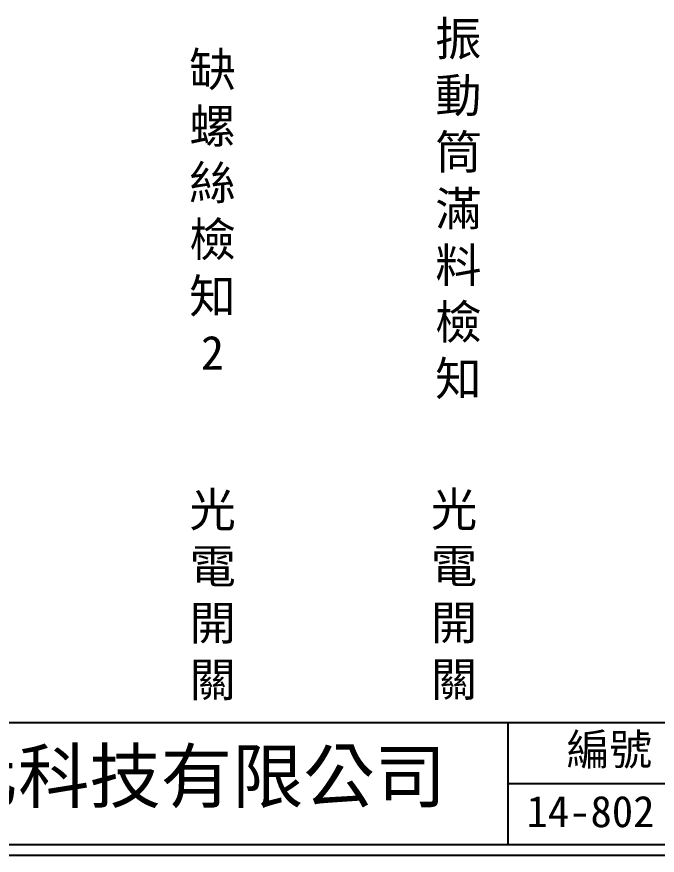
# Model space of a CAD drawing. Extents: x 275 to 562, y 265 to 469.
# Drawn here: x 354.3 to 427.8, y 264.9 to 361.2 of the extents above; entities that cross this region are included whole.
import ezdxf

# ---------------------------------------------------------------- set-up
doc = ezdxf.new("R2010")
doc.units = 0
doc.layers.add('圖框層', color=7, linetype='CONTINUOUS')
doc.layers.add('標尺寸層', color=3, linetype='CONTINUOUS')
doc.styles.add('CNS', font='romanc.shx', dxfattribs={"bigfont": 'chineset.shx'})
doc.styles.add('STSL', font='kaiu.ttf')

msp = doc.modelspace()

# ---------------------------------------------------------------- linework, layer by layer
at = {"layer": '圖框層', "color": 7}
for p, q in [((276.148, 280.195), (560.648, 280.195)), ((410.648, 266.195), (410.648, 280.195)), ((410.648, 273.195), (560.648, 273.195)), ((276.148, 266.195), (560.648, 266.195)), ((274.898, 264.945), (561.898, 264.945))]:
    msp.add_line(p, q, dxfattribs=at)

# ---------------------------------------------------------------- texts
at = {"layer": '圖框層', "color": 4, "style": 'STSL'}
for s, height, p in [('編號', 3.6, (417.363, 275.282)), ('泓陞自動化科技有限公司', 6, (313.501, 271.022)), ('14-802', 3.6, (412.761, 268.169))]:
    msp.add_text(s, height=height, dxfattribs=at).set_placement(p)
at = {"layer": '標尺寸層', "color": 7, "char_height": 3.9, "width": 4.96081, "attachment_point": 5, "style": 'CNS'}
for s, insert in [('{\\fDFKai-SB|b0|i0|c136|p65;振動筒滿料檢知}', (404.944, 338.951)), ('{\\fDFKai-SB|b0|i0|c136|p65;缺螺絲檢知\\P2}', (376.728, 338.877)), ('{\\fDFKai-SB|b0|i0|c136|p65;光電開關}', (376.756, 294.632)), ('{\\fDFKai-SB|b0|i0|c136|p65;光電開關}', (404.454, 294.673))]:
    msp.add_mtext(s, dxfattribs=dict(at, insert=insert))

doc.saveas('drawing.dxf')
